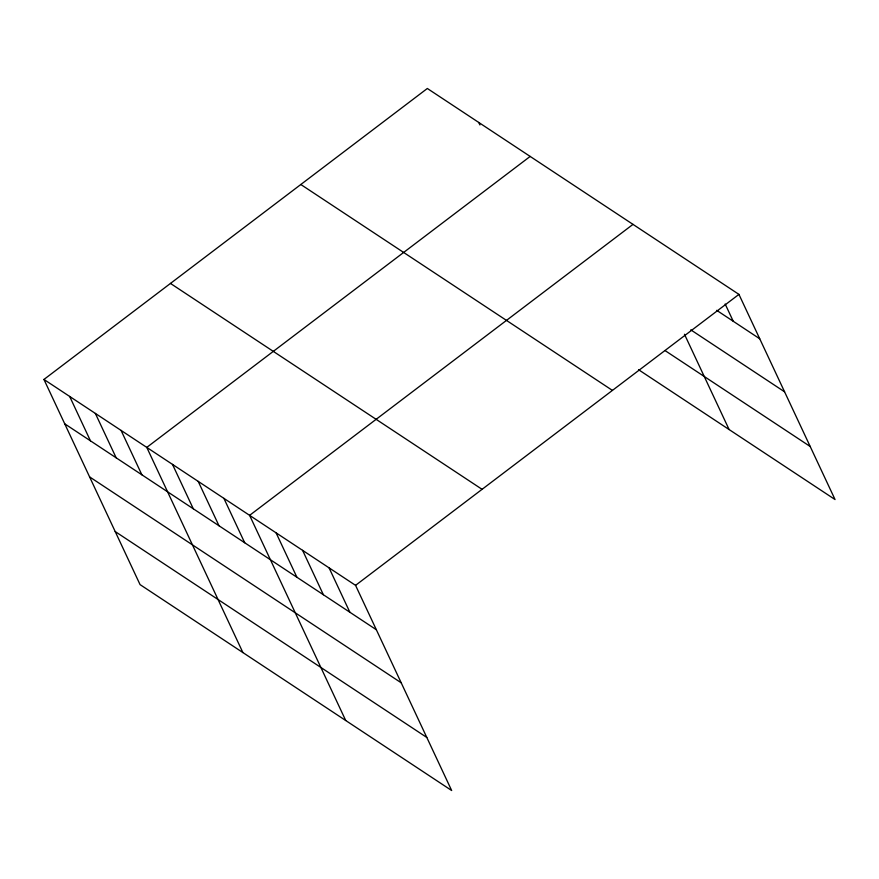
<?xml version="1.0" encoding="UTF-8"?>
<svg xmlns="http://www.w3.org/2000/svg" width="879" height="879" viewBox="0 0 879 879"><rect width="100%" height="100%" fill="white"/><g stroke="black" fill="none" stroke-linecap="round" stroke-linejoin="round"><path stroke-width="1.32" d="M43.95 379.453L355.555 585.348L451.663 790.518L140.058 584.612L43.95 379.453L427.337 88.482L738.942 294.388L835.05 499.547L638.572 369.718M530.169 156.429L146.782 447.4L242.89 652.559M633.001 224.376L249.614 515.347L345.722 720.505M355.555 585.348L738.942 294.388M716.693 310.331L759.731 338.778M690.784 329.845L784.584 391.825M665.128 350.633L810.196 446.499M300.816 184.502L612.421 390.408M170.471 283.434L482.077 489.328M64.738 423.832L376.344 629.738M89.592 476.89L401.198 682.796M115.204 531.553L426.809 737.459M725.164 304.013L733.251 321.274M684.466 334.251L729.109 429.545M478.747 122.456L479.912 124.928M329.076 567.845L349.864 612.234M302.585 550.342L323.373 594.731M276.094 532.85L296.893 577.228M223.903 498.36L244.692 542.739M198.193 481.373L218.992 525.752M172.493 464.387L193.281 508.765M121.071 430.413L141.86 474.792M95.361 413.427L116.16 457.805M69.661 396.44L90.449 440.818"/></g></svg>
